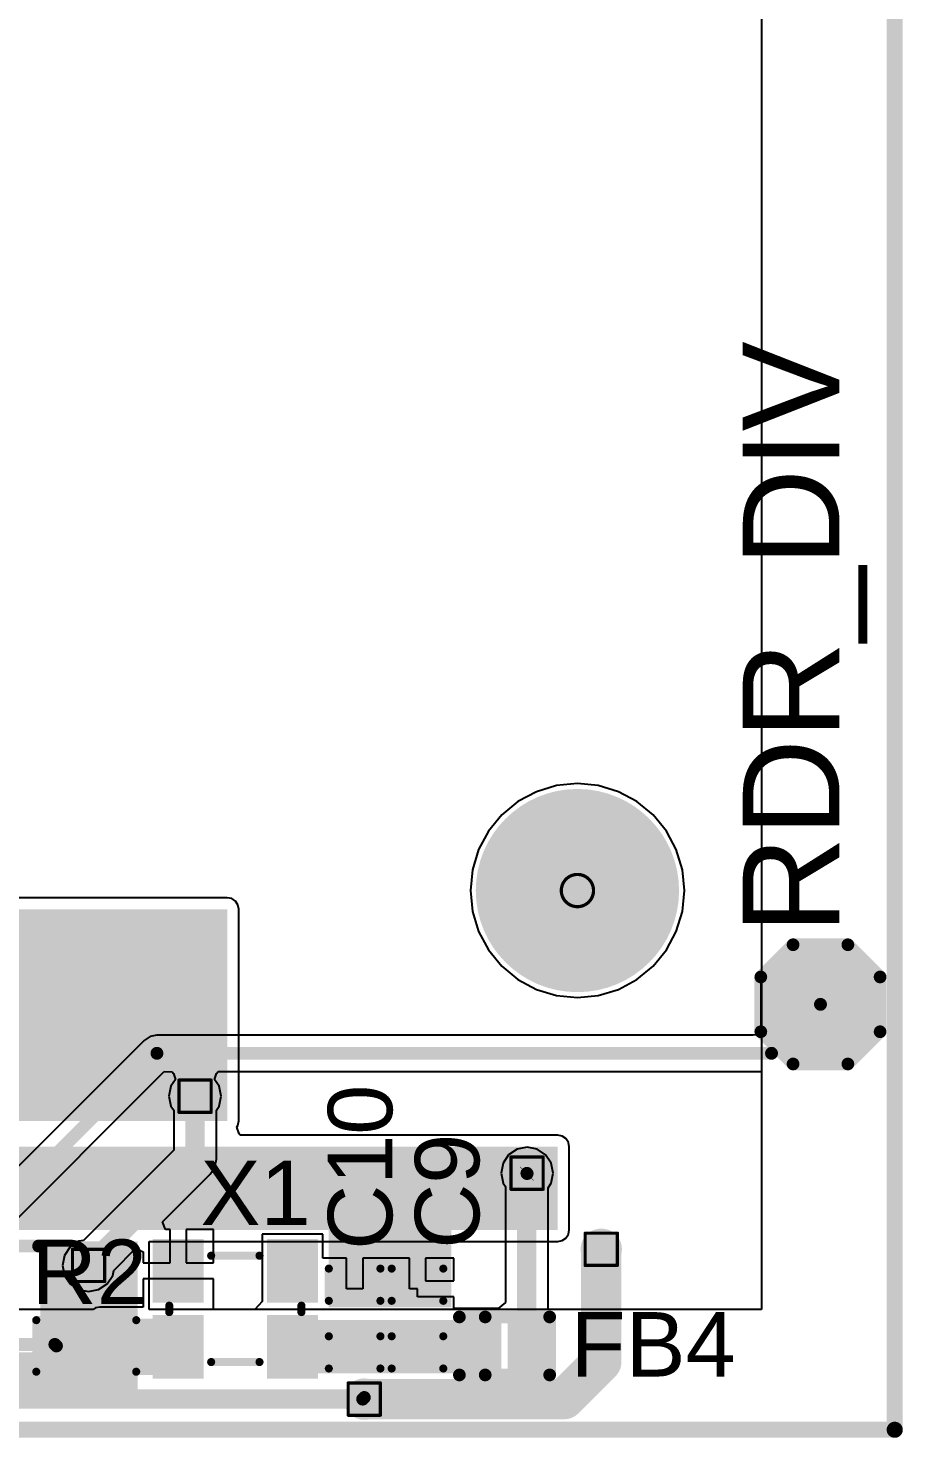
# Model space of a CAD drawing. Header units: millimetres. Extents: x -0.3 to 10.3, y -0.3 to 3.7.
# Drawn here: x 0.919 to 1.462, y -0.34 to 0.535 of the extents above; entities that cross this region are included whole.
import ezdxf

# ---------------------------------------------------------------- set-up
doc = ezdxf.new("R2010")
doc.units = ezdxf.units.MM
doc.header["$MEASUREMENT"] = 0
for name, color, linetype in [('BottomLayer', 5, 'Continuous'), ('BottomSolder', 6, 'Continuous'), ('DrillDrawing', 1, 'Continuous'), ('Mechanical2', 216, 'Continuous'), ('MultiLayer', 9, 'Continuous'), ('PadHoleLayer', 156, 'Continuous'), ('TopLayer', 1, 'Continuous'), ('TopOverlay', 2, 'Continuous'), ('TopPaste', 8, 'Continuous'), ('TopSolder', 216, 'Continuous'), ('ViaHoleLayer', 16, 'Continuous')]:
    doc.layers.add(name, color=color, linetype=linetype)
doc.styles.add('Arial', font='', dxfattribs={"height": 0.2})
doc.styles.get('Arial').set_extended_font_data('Arial')

# ---------------------------------------------------------------- blocks, each defined once
blk = doc.blocks.new('KC2016K_10')
at = {"layer": 'TopLayer'}
for points in [[(-0.04724, 0.03937), (-0.02362, 0.03937), (-0.02362, 0.00787), (-0.04724, 0.00787)], [(0.02362, 0.03937), (0.04724, 0.03937), (0.04724, 0.00787), (0.02362, 0.00787)], [(-0.04724, -0.00787), (-0.02362, -0.00787), (-0.02362, -0.03937), (-0.04724, -0.03937)], [(0.02362, -0.00787), (0.04724, -0.00787), (0.04724, -0.03937), (0.02362, -0.03937)]]:
    blk.add_hatch(color=1, dxfattribs=at).paths.add_polyline_path(points)
at = {"layer": 'TopPaste'}
for points in [[(-0.04724, 0.03937), (-0.02362, 0.03937), (-0.02362, 0.00787), (-0.04724, 0.00787)], [(0.02362, 0.03937), (0.04724, 0.03937), (0.04724, 0.00787), (0.02362, 0.00787)], [(-0.04724, -0.00787), (-0.02362, -0.00787), (-0.02362, -0.03937), (-0.04724, -0.03937)], [(0.02362, -0.00787), (0.04724, -0.00787), (0.04724, -0.03937), (0.02362, -0.03937)]]:
    blk.add_hatch(color=8, dxfattribs=at).paths.add_polyline_path(points)
at = {"layer": 'TopSolder'}
for points in [[(-0.05124, 0.04337), (-0.01962, 0.04337), (-0.01962, 0.00387), (-0.05124, 0.00387)], [(0.01962, 0.04337), (0.05124, 0.04337), (0.05124, 0.00387), (0.01962, 0.00387)], [(-0.05124, -0.00387), (-0.01962, -0.00387), (-0.01962, -0.04337), (-0.05124, -0.04337)], [(0.01962, -0.00387), (0.05124, -0.00387), (0.05124, -0.04337), (0.01962, -0.04337)]]:
    blk.add_hatch(color=216, dxfattribs=at).paths.add_polyline_path(points)
at = {"layer": 'TopOverlay', "const_width": 0.005}
for points in [[(0.015, 0.033), (-0.015, 0.033)], [(-0.041, 0.002), (-0.041, -0.002)], [(0.041, 0.002), (0.041, -0.002)], [(0.015, -0.033), (-0.015, -0.033)]]:
    blk.add_lwpolyline(points, dxfattribs=at)
at = {"layer": 'TopOverlay', "const_width": 0.0025}
for points in [[(-0.01625, 0.033, 1), (-0.01375, 0.033, 1)], [(0.01375, 0.033, 1), (0.01625, 0.033, 1)], [(-0.04225, 0.002, 1), (-0.03975, 0.002, 1)], [(-0.04225, -0.002, 1), (-0.03975, -0.002, 1)], [(0.03975, 0.002, 1), (0.04225, 0.002, 1)], [(0.03975, -0.002, 1), (0.04225, -0.002, 1)], [(-0.01625, -0.033, 1), (-0.01375, -0.033, 1)], [(0.01375, -0.033, 1), (0.01625, -0.033, 1)]]:
    blk.add_lwpolyline(points, format="xyb", close=True, dxfattribs=at)
blk = doc.blocks.new('R___0402_21')
at = {"layer": 'TopLayer'}
for points in [[(-0.0275, -0.0125), (-0.0275, 0.0125), (-0.0095, 0.0125), (-0.0095, -0.0125)], [(0.0095, -0.0125), (0.0095, 0.0125), (0.0275, 0.0125), (0.0275, -0.0125)]]:
    blk.add_hatch(color=1, dxfattribs=at).paths.add_polyline_path(points)
at = {"layer": 'TopPaste'}
for points in [[(-0.0275, -0.0125), (-0.0275, 0.0125), (-0.0095, 0.0125), (-0.0095, -0.0125)], [(0.0095, -0.0125), (0.0095, 0.0125), (0.0275, 0.0125), (0.0275, -0.0125)]]:
    blk.add_hatch(color=8, dxfattribs=at).paths.add_polyline_path(points)
at = {"layer": 'TopSolder'}
for points in [[(-0.02967, -0.01467), (-0.02967, 0.01467), (-0.00733, 0.01467), (-0.00733, -0.01467)], [(0.00733, -0.01467), (0.00733, 0.01467), (0.02967, 0.01467), (0.02967, -0.01467)]]:
    blk.add_hatch(color=216, dxfattribs=at).paths.add_polyline_path(points)
at = {"layer": 'TopOverlay'}
for points, const_width in [([(-0.031, -0.016), (-0.031, 0.016)], 0.005), ([(-0.031, 0.016), (0.031, 0.016)], 0.005), ([(0.031, -0.016), (0.031, 0.016)], 0.005), ([(-0.031, -0.016), (0.031, -0.016)], 0.005), ([(-0.032, -0.017), (0.032, -0.017)], 0.000127)]:
    blk.add_lwpolyline(points, dxfattribs=dict(at, const_width=const_width))
for points, const_width in [([(-0.03225, 0.016, 1), (-0.02975, 0.016, 1)], 0.0025), ([(-0.03225, 0.016, 1), (-0.02975, 0.016, 1)], 0.0025), ([(0.02975, 0.016, 1), (0.03225, 0.016, 1)], 0.0025), ([(0.02975, 0.016, 1), (0.03225, 0.016, 1)], 0.0025), ([(-0.03225, -0.016, 1), (-0.02975, -0.016, 1)], 0.0025), ([(-0.03225, -0.016, 1), (-0.02975, -0.016, 1)], 0.0025), ([(-0.03203, -0.017, 1), (-0.03197, -0.017, 1)], 0.0000635), ([(0.02975, -0.016, 1), (0.03225, -0.016, 1)], 0.0025), ([(0.02975, -0.016, 1), (0.03225, -0.016, 1)], 0.0025), ([(0.03197, -0.017, 1), (0.03203, -0.017, 1)], 0.0000635)]:
    blk.add_lwpolyline(points, format="xyb", close=True, dxfattribs=dict(at, const_width=const_width))
blk = doc.blocks.new('T__________23')
at = {"layer": 'TopLayer'}
blk.add_hatch(color=1, dxfattribs=at).paths.add_polyline_path([(0.015, 0.03), (-0.015, 0.03), (-0.03, 0.015), (-0.03, -0.015), (-0.015, -0.03), (0.015, -0.03), (0.03, -0.015), (0.03, 0.015)])
at = {"layer": 'TopPaste'}
blk.add_hatch(color=8, dxfattribs=at).paths.add_polyline_path([(0.015, 0.03), (-0.015, 0.03), (-0.03, 0.015), (-0.03, -0.015), (-0.015, -0.03), (0.015, -0.03), (0.03, -0.015), (0.03, 0.015)])
at = {"layer": 'TopSolder'}
blk.add_hatch(color=216, dxfattribs=at).paths.add_polyline_path([(0.017, 0.034), (-0.017, 0.034), (-0.034, 0.017), (-0.034, -0.017), (-0.017, -0.034), (0.017, -0.034), (0.034, -0.017), (0.034, 0.017)])
at = {"layer": 'TopOverlay', "const_width": 0.00787}
for points in [[(-0.037, 0.017), (-0.017, 0.037)], [(-0.017, 0.037), (0.017, 0.037)], [(-0.017, 0.037), (0.017, 0.037)], [(0.017, 0.037), (0.037, 0.017)], [(-0.037, -0.017), (-0.037, 0.017)], [(0.037, -0.017), (0.037, 0.017)], [(-0.037, -0.017), (-0.017, -0.037)], [(0.017, -0.037), (0.037, -0.017)], [(-0.017, -0.037), (0.017, -0.037)], [(-0.017, -0.037), (0.017, -0.037)]]:
    blk.add_lwpolyline(points, dxfattribs=at)
at = {"layer": 'TopOverlay', "const_width": 0.00394}
for points in [[(-0.01897, 0.037, 1), (-0.01503, 0.037, 1)], [(-0.01897, 0.037, 1), (-0.01503, 0.037, 1)], [(-0.01897, 0.037, 1), (-0.01503, 0.037, 1)], [(0.01503, 0.037, 1), (0.01897, 0.037, 1)], [(0.01503, 0.037, 1), (0.01897, 0.037, 1)], [(0.01503, 0.037, 1), (0.01897, 0.037, 1)], [(-0.03897, 0.017, 1), (-0.03503, 0.017, 1)], [(-0.03897, 0.017, 1), (-0.03503, 0.017, 1)], [(0.03503, 0.017, 1), (0.03897, 0.017, 1)], [(0.03503, 0.017, 1), (0.03897, 0.017, 1)], [(-0.03897, -0.017, 1), (-0.03503, -0.017, 1)], [(-0.03897, -0.017, 1), (-0.03503, -0.017, 1)], [(0.03503, -0.017, 1), (0.03897, -0.017, 1)], [(0.03503, -0.017, 1), (0.03897, -0.017, 1)], [(-0.01897, -0.037, 1), (-0.01503, -0.037, 1)], [(-0.01897, -0.037, 1), (-0.01503, -0.037, 1)], [(-0.01897, -0.037, 1), (-0.01503, -0.037, 1)], [(0.01503, -0.037, 1), (0.01897, -0.037, 1)], [(0.01503, -0.037, 1), (0.01897, -0.037, 1)], [(0.01503, -0.037, 1), (0.01897, -0.037, 1)]]:
    blk.add_lwpolyline(points, format="xyb", close=True, dxfattribs=at)
blk = doc.blocks.new('IND_0402_28')
at = {"layer": 'TopLayer'}
for points in [[(-0.02165, 0.01181), (-0.00591, 0.01181), (-0.00591, -0.01181), (-0.02165, -0.01181)], [(0.00591, 0.01181), (0.02165, 0.01181), (0.02165, -0.01181), (0.00591, -0.01181)]]:
    blk.add_hatch(color=1, dxfattribs=at).paths.add_polyline_path(points)
at = {"layer": 'TopPaste'}
for points in [[(-0.02165, 0.01181), (-0.00591, 0.01181), (-0.00591, -0.01181), (-0.02165, -0.01181)], [(0.00591, 0.01181), (0.02165, 0.01181), (0.02165, -0.01181), (0.00591, -0.01181)]]:
    blk.add_hatch(color=8, dxfattribs=at).paths.add_polyline_path(points)
at = {"layer": 'TopSolder'}
for points in [[(-0.02565, 0.01581), (-0.00191, 0.01581), (-0.00191, -0.01581), (-0.02565, -0.01581)], [(0.00191, 0.01581), (0.02565, 0.01581), (0.02565, -0.01581), (0.00191, -0.01581)]]:
    blk.add_hatch(color=216, dxfattribs=at).paths.add_polyline_path(points)
at = {"layer": 'TopOverlay', "const_width": 0.00787}
for points in [[(-0.028, -0.018), (-0.028, 0.018)], [(-0.028, 0.018), (-0.012, 0.018)], [(-0.012, 0.018), (0.028, 0.018)], [(0.028, -0.018), (0.028, 0.018)], [(-0.028, -0.018), (-0.012, -0.018)], [(-0.012, -0.018), (0.028, -0.018)]]:
    blk.add_lwpolyline(points, dxfattribs=at)
at = {"layer": 'TopOverlay', "const_width": 0.00394}
for points in [[(-0.02997, 0.018, 1), (-0.02603, 0.018, 1)], [(-0.02997, 0.018, 1), (-0.02603, 0.018, 1)], [(-0.01397, 0.018, 1), (-0.01003, 0.018, 1)], [(-0.01397, 0.018, 1), (-0.01003, 0.018, 1)], [(0.02603, 0.018, 1), (0.02997, 0.018, 1)], [(0.02603, 0.018, 1), (0.02997, 0.018, 1)], [(-0.02997, -0.018, 1), (-0.02603, -0.018, 1)], [(-0.02997, -0.018, 1), (-0.02603, -0.018, 1)], [(-0.01397, -0.018, 1), (-0.01003, -0.018, 1)], [(-0.01397, -0.018, 1), (-0.01003, -0.018, 1)], [(0.02603, -0.018, 1), (0.02997, -0.018, 1)], [(0.02603, -0.018, 1), (0.02997, -0.018, 1)]]:
    blk.add_lwpolyline(points, format="xyb", close=True, dxfattribs=at)
blk = doc.blocks.new('C___0402_49')
at = {"layer": 'TopLayer'}
for points in [[(-0.0275, -0.0125), (-0.0275, 0.0125), (-0.0095, 0.0125), (-0.0095, -0.0125)], [(0.0095, -0.0125), (0.0095, 0.0125), (0.0275, 0.0125), (0.0275, -0.0125)]]:
    blk.add_hatch(color=1, dxfattribs=at).paths.add_polyline_path(points)
at = {"layer": 'TopPaste'}
for points in [[(-0.0275, -0.0125), (-0.0275, 0.0125), (-0.0095, 0.0125), (-0.0095, -0.0125)], [(0.0095, -0.0125), (0.0095, 0.0125), (0.0275, 0.0125), (0.0275, -0.0125)]]:
    blk.add_hatch(color=8, dxfattribs=at).paths.add_polyline_path(points)
at = {"layer": 'TopSolder'}
for points in [[(-0.02986, -0.01486), (-0.02986, 0.01486), (-0.00714, 0.01486), (-0.00714, -0.01486)], [(0.00714, -0.01486), (0.00714, 0.01486), (0.02986, 0.01486), (0.02986, -0.01486)]]:
    blk.add_hatch(color=216, dxfattribs=at).paths.add_polyline_path(points)
at = {"layer": 'TopOverlay', "const_width": 0.005}
for points in [[(-0.031, 0.016), (-0.011, 0.016)], [(-0.031, 0.016), (-0.031, -0.016)], [(0.011, 0.016), (0.031, 0.016)], [(0.031, 0.016), (0.031, -0.016)], [(-0.031, -0.016), (-0.011, -0.016)], [(0.011, -0.016), (0.031, -0.016)]]:
    blk.add_lwpolyline(points, dxfattribs=at)
at = {"layer": 'TopOverlay', "const_width": 0.0025}
for points in [[(-0.03225, 0.016, 1), (-0.02975, 0.016, 1)], [(-0.03225, 0.016, 1), (-0.02975, 0.016, 1)], [(-0.01225, 0.016, 1), (-0.00975, 0.016, 1)], [(0.00975, 0.016, 1), (0.01225, 0.016, 1)], [(0.02975, 0.016, 1), (0.03225, 0.016, 1)], [(0.02975, 0.016, 1), (0.03225, 0.016, 1)], [(-0.03225, -0.016, 1), (-0.02975, -0.016, 1)], [(-0.03225, -0.016, 1), (-0.02975, -0.016, 1)], [(-0.01225, -0.016, 1), (-0.00975, -0.016, 1)], [(0.00975, -0.016, 1), (0.01225, -0.016, 1)], [(0.02975, -0.016, 1), (0.03225, -0.016, 1)], [(0.02975, -0.016, 1), (0.03225, -0.016, 1)]]:
    blk.add_lwpolyline(points, format="xyb", close=True, dxfattribs=at)
blk = doc.blocks.new('C___0402_50')
at = {"layer": 'TopLayer'}
for points in [[(-0.0275, -0.0125), (-0.0275, 0.0125), (-0.0095, 0.0125), (-0.0095, -0.0125)], [(0.0095, -0.0125), (0.0095, 0.0125), (0.0275, 0.0125), (0.0275, -0.0125)]]:
    blk.add_hatch(color=1, dxfattribs=at).paths.add_polyline_path(points)
at = {"layer": 'TopPaste'}
for points in [[(-0.0275, -0.0125), (-0.0275, 0.0125), (-0.0095, 0.0125), (-0.0095, -0.0125)], [(0.0095, -0.0125), (0.0095, 0.0125), (0.0275, 0.0125), (0.0275, -0.0125)]]:
    blk.add_hatch(color=8, dxfattribs=at).paths.add_polyline_path(points)
at = {"layer": 'TopSolder'}
for points in [[(-0.02986, -0.01486), (-0.02986, 0.01486), (-0.00714, 0.01486), (-0.00714, -0.01486)], [(0.00714, -0.01486), (0.00714, 0.01486), (0.02986, 0.01486), (0.02986, -0.01486)]]:
    blk.add_hatch(color=216, dxfattribs=at).paths.add_polyline_path(points)
at = {"layer": 'TopOverlay', "const_width": 0.005}
for points in [[(-0.031, 0.016), (-0.011, 0.016)], [(-0.031, 0.016), (-0.031, -0.016)], [(0.011, 0.016), (0.031, 0.016)], [(0.031, 0.016), (0.031, -0.016)], [(-0.031, -0.016), (-0.011, -0.016)], [(0.011, -0.016), (0.031, -0.016)]]:
    blk.add_lwpolyline(points, dxfattribs=at)
at = {"layer": 'TopOverlay', "const_width": 0.0025}
for points in [[(-0.03225, 0.016, 1), (-0.02975, 0.016, 1)], [(-0.03225, 0.016, 1), (-0.02975, 0.016, 1)], [(-0.01225, 0.016, 1), (-0.00975, 0.016, 1)], [(0.00975, 0.016, 1), (0.01225, 0.016, 1)], [(0.02975, 0.016, 1), (0.03225, 0.016, 1)], [(0.02975, 0.016, 1), (0.03225, 0.016, 1)], [(-0.03225, -0.016, 1), (-0.02975, -0.016, 1)], [(-0.03225, -0.016, 1), (-0.02975, -0.016, 1)], [(-0.01225, -0.016, 1), (-0.00975, -0.016, 1)], [(0.00975, -0.016, 1), (0.01225, -0.016, 1)], [(0.02975, -0.016, 1), (0.03225, -0.016, 1)], [(0.02975, -0.016, 1), (0.03225, -0.016, 1)]]:
    blk.add_lwpolyline(points, format="xyb", close=True, dxfattribs=at)

msp = doc.modelspace()

# ---------------------------------------------------------------- hatches: boundary and pattern name
at = {"layer": 'BottomLayer'}
h = msp.add_hatch(color=5, dxfattribs=at)
edge = h.paths.add_edge_path()
edge.add_arc((1.25984, 0), 0.05906, 0, 360)
for points in [[(0.83462, -0.143), (1.04262, -0.143), (1.04262, -0.01163), (0.83462, -0.01163)], [(0.80162, -0.21063), (1.24762, -0.21063), (1.24762, -0.159), (0.80162, -0.159)], [(0.92662, -0.31263), (0.98712, -0.31263), (0.98712, -0.21763), (0.92662, -0.21763)], [(0.74762, -0.31263), (0.98712, -0.31263), (0.98712, -0.28663), (0.74762, -0.28663)]]:
    msp.add_hatch(color=5, dxfattribs=at).paths.add_polyline_path(points)
h = msp.add_hatch(color=5, dxfattribs=at)
edge = h.paths.add_edge_path()
edge.add_arc((1.02262, -0.12763), 0.00886, 0, 360)
h = msp.add_hatch(color=5, dxfattribs=at)
edge = h.paths.add_edge_path()
edge.add_arc((1.22862, -0.17538), 0.00886, 0, 360)
h = msp.add_hatch(color=5, dxfattribs=at)
edge = h.paths.add_edge_path()
edge.add_arc((1.27462, -0.22263), 0.00886, 0, 360)
h = msp.add_hatch(color=5, dxfattribs=at)
edge = h.paths.add_edge_path()
edge.add_arc((0.95662, -0.23263), 0.00886, 0, 360)
h = msp.add_hatch(color=5, dxfattribs=at)
edge = h.paths.add_edge_path()
edge.add_arc((1.12762, -0.31563), 0.00886, 0, 360)
at = {"layer": 'BottomSolder'}
h = msp.add_hatch(color=6, dxfattribs=at)
edge = h.paths.add_edge_path()
edge.add_arc((1.25984, 0), 0.06306, 0, 360)
h = msp.add_hatch(color=6, dxfattribs=at)
edge = h.paths.add_edge_path()
edge.add_arc((1.02262, -0.12763), 0.01286, 0, 360)
h = msp.add_hatch(color=6, dxfattribs=at)
edge = h.paths.add_edge_path()
edge.add_arc((1.22862, -0.17538), 0.01286, 0, 360)
h = msp.add_hatch(color=6, dxfattribs=at)
edge = h.paths.add_edge_path()
edge.add_arc((1.27462, -0.22263), 0.01286, 0, 360)
h = msp.add_hatch(color=6, dxfattribs=at)
edge = h.paths.add_edge_path()
edge.add_arc((0.95662, -0.23263), 0.01286, 0, 360)
h = msp.add_hatch(color=6, dxfattribs=at)
edge = h.paths.add_edge_path()
edge.add_arc((1.12762, -0.31563), 0.01286, 0, 360)
at = {"layer": 'MultiLayer'}
h = msp.add_hatch(color=9, dxfattribs=at)
edge = h.paths.add_edge_path()
edge.add_arc((1.25984, 0), 0.05906, 0, 360)
at = {"layer": 'PadHoleLayer'}
h = msp.add_hatch(color=156, dxfattribs=at)
edge = h.paths.add_edge_path()
edge.add_arc((1.25984, 0), 0.05906, 0, 360)
at = {"layer": 'TopLayer'}
h = msp.add_hatch(color=1, dxfattribs=at)
edge = h.paths.add_edge_path()
edge.add_arc((1.25984, 0), 0.05906, 0, 360)
h = msp.add_hatch(color=1, dxfattribs=at)
edge = h.paths.add_edge_path()
edge.add_arc((1.02262, -0.12763), 0.00886, 0, 360)
h = msp.add_hatch(color=1, dxfattribs=at)
edge = h.paths.add_edge_path()
edge.add_arc((1.22862, -0.17538), 0.00886, 0, 360)
for points in [[(1.10562, -0.25863), (1.18162, -0.25863), (1.18162, -0.19863), (1.10562, -0.19863)], [(0.96362, -0.30063), (1.02562, -0.30063), (1.02562, -0.26563), (0.96362, -0.26563)], [(1.07062, -0.29963), (1.21062, -0.29963), (1.21062, -0.26663), (1.07062, -0.26663)]]:
    msp.add_hatch(color=1, dxfattribs=at).paths.add_polyline_path(points)
h = msp.add_hatch(color=1, dxfattribs=at)
edge = h.paths.add_edge_path()
edge.add_arc((1.27462, -0.22263), 0.00886, 0, 360)
h = msp.add_hatch(color=1, dxfattribs=at)
edge = h.paths.add_edge_path()
edge.add_arc((0.95662, -0.23263), 0.00886, 0, 360)
h = msp.add_hatch(color=1, dxfattribs=at)
edge = h.paths.add_edge_path()
edge.add_arc((1.12762, -0.31563), 0.00886, 0, 360)
at = {"layer": 'TopSolder'}
h = msp.add_hatch(color=216, dxfattribs=at)
edge = h.paths.add_edge_path()
edge.add_arc((1.25984, 0), 0.06306, 0, 360)
h = msp.add_hatch(color=216, dxfattribs=at)
edge = h.paths.add_edge_path()
edge.add_arc((1.02262, -0.12763), 0.01286, 0, 360)
h = msp.add_hatch(color=216, dxfattribs=at)
edge = h.paths.add_edge_path()
edge.add_arc((1.22862, -0.17538), 0.01286, 0, 360)
h = msp.add_hatch(color=216, dxfattribs=at)
edge = h.paths.add_edge_path()
edge.add_arc((1.27462, -0.22263), 0.01286, 0, 360)
h = msp.add_hatch(color=216, dxfattribs=at)
edge = h.paths.add_edge_path()
edge.add_arc((0.95662, -0.23263), 0.01286, 0, 360)
h = msp.add_hatch(color=216, dxfattribs=at)
edge = h.paths.add_edge_path()
edge.add_arc((1.12762, -0.31563), 0.01286, 0, 360)
at = {"layer": 'ViaHoleLayer'}
h = msp.add_hatch(color=16, dxfattribs=at)
edge = h.paths.add_edge_path()
edge.add_arc((1.02262, -0.12763), 0.00591, 0, 360)
h = msp.add_hatch(color=16, dxfattribs=at)
edge = h.paths.add_edge_path()
edge.add_arc((1.22862, -0.17538), 0.00591, 0, 360)
h = msp.add_hatch(color=16, dxfattribs=at)
edge = h.paths.add_edge_path()
edge.add_arc((1.27462, -0.22263), 0.00591, 0, 360)
h = msp.add_hatch(color=16, dxfattribs=at)
edge = h.paths.add_edge_path()
edge.add_arc((0.95662, -0.23263), 0.00591, 0, 360)
h = msp.add_hatch(color=16, dxfattribs=at)
edge = h.paths.add_edge_path()
edge.add_arc((1.12762, -0.31563), 0.00591, 0, 360)

# ---------------------------------------------------------------- linework, layer by layer
at = {"layer": 'BottomLayer'}
for p, q in [((1.374, 2.784), (1.374, -0.26)), ((1.23444, 0.06132), (1.22297, 0.05519)), ((1.24689, 0.0651), (1.23444, 0.06132)), ((1.25984, 0.06637), (1.24689, 0.0651)), ((1.27279, 0.0651), (1.25984, 0.06637)), ((1.28524, 0.06132), (1.27279, 0.0651)), ((1.29672, 0.05519), (1.28524, 0.06132)), ((1.22297, 0.05519), (1.21291, 0.04693)), ((1.30678, 0.04693), (1.29672, 0.05519)), ((1.21291, 0.04693), (1.20465, 0.03688)), ((1.31503, 0.03688), (1.30678, 0.04693)), ((1.20465, 0.03688), (1.19852, 0.0254)), ((1.32116, 0.0254), (1.31503, 0.03688)), ((1.19852, 0.0254), (1.19474, 0.01295)), ((1.32494, 0.01295), (1.32116, 0.0254)), ((1.19474, 0.01295), (1.19347, 0)), ((1.32622, 0), (1.32494, 0.01295)), ((1.19347, 0), (1.19474, -0.01295)), ((1.32494, -0.01295), (1.32622, 0)), ((1.04262, -0.00449), (0.83462, -0.00449)), ((1.04535, -0.00503), (1.04262, -0.00449)), ((1.04766, -0.00658), (1.04535, -0.00503)), ((1.04921, -0.0089), (1.04766, -0.00658)), ((1.04975, -0.01163), (1.04921, -0.0089)), ((1.04975, -0.143), (1.04975, -0.01163)), ((1.19474, -0.01295), (1.19852, -0.0254)), ((1.32116, -0.0254), (1.32494, -0.01295)), ((1.19852, -0.0254), (1.20465, -0.03688)), ((1.31503, -0.03688), (1.32116, -0.0254)), ((1.20465, -0.03688), (1.21291, -0.04693)), ((1.30678, -0.04693), (1.31503, -0.03688)), ((1.21291, -0.04693), (1.22297, -0.05519)), ((1.29672, -0.05519), (1.30678, -0.04693)), ((1.22297, -0.05519), (1.23444, -0.06132)), ((1.28524, -0.06132), (1.29672, -0.05519)), ((1.23444, -0.06132), (1.24689, -0.0651)), ((1.24689, -0.0651), (1.25984, -0.06637)), ((1.25984, -0.06637), (1.27279, -0.0651)), ((1.27279, -0.0651), (1.28524, -0.06132)), ((1.04846, -0.14686), (1.04921, -0.14573)), ((1.04992, -0.15092), (1.04846, -0.14686)), ((1.04921, -0.14573), (1.04975, -0.143)), ((1.05067, -0.15186), (1.04992, -0.15092)), ((1.24762, -0.15186), (1.05067, -0.15186)), ((1.25035, -0.15241), (1.24762, -0.15186)), ((1.25266, -0.15395), (1.25035, -0.15241)), ((1.25421, -0.15627), (1.25266, -0.15395)), ((1.25475, -0.159), (1.25421, -0.15627)), ((1.25475, -0.21063), (1.25475, -0.159)), ((0.99425, -0.26), (0.99425, -0.21777)), ((0.99425, -0.21777), (1.24762, -0.21777)), ((1.24762, -0.21777), (1.25035, -0.21722)), ((1.25035, -0.21722), (1.25266, -0.21567)), ((1.25266, -0.21567), (1.25421, -0.21336)), ((1.25421, -0.21336), (1.25475, -0.21063)), ((1.374, -0.26), (0.99425, -0.26))]:
    msp.add_line(p, q, dxfattribs=at)
for points, const_width in [([(1.2285, -0.17551), (1.22862, -0.17563)], 0.008), ([(1.27462, -0.29263), (1.27462, -0.22263)], 0.025), ([(1.25162, -0.31563), (1.27462, -0.29263)], 0.025), ([(1.12762, -0.31563), (1.25162, -0.31563)], 0.025)]:
    msp.add_lwpolyline(points, dxfattribs=dict(at, const_width=const_width))
for points, const_width in [([(1.2265, -0.17551, 1), (1.2305, -0.17551, 1)], 0.004), ([(1.22662, -0.17563, 1), (1.23062, -0.17563, 1)], 0.004), ([(1.26837, -0.22263, 1), (1.28087, -0.22263, 1)], 0.0125), ([(1.26837, -0.29263, 1), (1.28087, -0.29263, 1)], 0.0125), ([(1.26837, -0.29263, 1), (1.28087, -0.29263, 1)], 0.0125), ([(1.12137, -0.31563, 1), (1.13387, -0.31563, 1)], 0.0125), ([(1.24537, -0.31563, 1), (1.25787, -0.31563, 1)], 0.0125), ([(1.24537, -0.31563, 1), (1.25787, -0.31563, 1)], 0.0125)]:
    msp.add_lwpolyline(points, format="xyb", close=True, dxfattribs=dict(at, const_width=const_width))
at = {"layer": 'DrillDrawing'}
for points, const_width in [([(1.26984, 0, 1), (1.24984, 0, 1)], 0.002), ([(1.24934, 0, 1), (1.25034, 0, 1)], 0.001), ([(1.26934, 0, 1), (1.27034, 0, 1)], 0.001), ([(1.01212, -0.11763, 1), (1.01312, -0.11763, 1)], 0.001), ([(1.01212, -0.11763, 1), (1.01312, -0.11763, 1)], 0.001), ([(1.03212, -0.11763, 1), (1.03312, -0.11763, 1)], 0.001), ([(1.03212, -0.11763, 1), (1.03312, -0.11763, 1)], 0.001), ([(1.01212, -0.13763, 1), (1.01312, -0.13763, 1)], 0.001), ([(1.01212, -0.13763, 1), (1.01312, -0.13763, 1)], 0.001), ([(1.03212, -0.13763, 1), (1.03312, -0.13763, 1)], 0.001), ([(1.03212, -0.13763, 1), (1.03312, -0.13763, 1)], 0.001), ([(1.21812, -0.16538, 1), (1.21912, -0.16538, 1)], 0.001), ([(1.21812, -0.16538, 1), (1.21912, -0.16538, 1)], 0.001), ([(1.23812, -0.16538, 1), (1.23912, -0.16538, 1)], 0.001), ([(1.23812, -0.16538, 1), (1.23912, -0.16538, 1)], 0.001), ([(1.21812, -0.18538, 1), (1.21912, -0.18538, 1)], 0.001), ([(1.21812, -0.18538, 1), (1.21912, -0.18538, 1)], 0.001), ([(1.23812, -0.18538, 1), (1.23912, -0.18538, 1)], 0.001), ([(1.23812, -0.18538, 1), (1.23912, -0.18538, 1)], 0.001), ([(1.26412, -0.21263, 1), (1.26512, -0.21263, 1)], 0.001), ([(1.26412, -0.21263, 1), (1.26512, -0.21263, 1)], 0.001), ([(1.28412, -0.21263, 1), (1.28512, -0.21263, 1)], 0.001), ([(1.28412, -0.21263, 1), (1.28512, -0.21263, 1)], 0.001), ([(0.94612, -0.22263, 1), (0.94712, -0.22263, 1)], 0.001), ([(0.94612, -0.22263, 1), (0.94712, -0.22263, 1)], 0.001), ([(0.96612, -0.22263, 1), (0.96712, -0.22263, 1)], 0.001), ([(0.96612, -0.22263, 1), (0.96712, -0.22263, 1)], 0.001), ([(1.26412, -0.23263, 1), (1.26512, -0.23263, 1)], 0.001), ([(1.26412, -0.23263, 1), (1.26512, -0.23263, 1)], 0.001), ([(1.28412, -0.23263, 1), (1.28512, -0.23263, 1)], 0.001), ([(1.28412, -0.23263, 1), (1.28512, -0.23263, 1)], 0.001), ([(0.94612, -0.24263, 1), (0.94712, -0.24263, 1)], 0.001), ([(0.94612, -0.24263, 1), (0.94712, -0.24263, 1)], 0.001), ([(0.96612, -0.24263, 1), (0.96712, -0.24263, 1)], 0.001), ([(0.96612, -0.24263, 1), (0.96712, -0.24263, 1)], 0.001), ([(1.11712, -0.30563, 1), (1.11812, -0.30563, 1)], 0.001), ([(1.11712, -0.30563, 1), (1.11812, -0.30563, 1)], 0.001), ([(1.13712, -0.30563, 1), (1.13812, -0.30563, 1)], 0.001), ([(1.13712, -0.30563, 1), (1.13812, -0.30563, 1)], 0.001), ([(1.11712, -0.32563, 1), (1.11812, -0.32563, 1)], 0.001), ([(1.11712, -0.32563, 1), (1.11812, -0.32563, 1)], 0.001), ([(1.13712, -0.32563, 1), (1.13812, -0.32563, 1)], 0.001), ([(1.13712, -0.32563, 1), (1.13812, -0.32563, 1)], 0.001)]:
    msp.add_lwpolyline(points, format="xyb", close=True, dxfattribs=dict(at, const_width=const_width))
at = {"layer": 'DrillDrawing', "const_width": 0.002}
for points in [[(1.01262, -0.11763), (1.03262, -0.11763)], [(1.01262, -0.13763), (1.01262, -0.11763)], [(1.03262, -0.13763), (1.03262, -0.11763)], [(1.01262, -0.13763), (1.03262, -0.13763)], [(1.21862, -0.16538), (1.23862, -0.16538)], [(1.21862, -0.18538), (1.21862, -0.16538)], [(1.23862, -0.18538), (1.23862, -0.16538)], [(1.21862, -0.18538), (1.23862, -0.18538)], [(1.26462, -0.21263), (1.28462, -0.21263)], [(1.26462, -0.23263), (1.26462, -0.21263)], [(1.28462, -0.23263), (1.28462, -0.21263)], [(0.94662, -0.22263), (0.96662, -0.22263)], [(0.94662, -0.24263), (0.94662, -0.22263)], [(0.96662, -0.24263), (0.96662, -0.22263)], [(1.26462, -0.23263), (1.28462, -0.23263)], [(0.94662, -0.24263), (0.96662, -0.24263)], [(1.11762, -0.30563), (1.13762, -0.30563)], [(1.11762, -0.32563), (1.11762, -0.30563)], [(1.13762, -0.32563), (1.13762, -0.30563)], [(1.11762, -0.32563), (1.13762, -0.32563)]]:
    msp.add_lwpolyline(points, dxfattribs=at)
at = {"layer": 'Mechanical2', "const_width": 0.01}
for points in [[(1.45669, -0.33465), (1.45669, 2.85433)], [(-0.19685, -0.33465), (1.45669, -0.33465)]]:
    msp.add_lwpolyline(points, dxfattribs=at)
at = {"layer": 'Mechanical2', "const_width": 0.005}
msp.add_lwpolyline([(1.45419, -0.33465, 1), (1.45919, -0.33465, 1)], format="xyb", close=True, dxfattribs=at)
msp.add_lwpolyline([(1.45419, -0.33465, 1), (1.45919, -0.33465, 1)], format="xyb", close=True, dxfattribs=at)
at = {"layer": 'TopLayer'}
for p, q in [((1.374, 2.784), (1.374, -0.05175)), ((1.23444, 0.06132), (1.22297, 0.05519)), ((1.24689, 0.0651), (1.23444, 0.06132)), ((1.25984, 0.06637), (1.24689, 0.0651)), ((1.27279, 0.0651), (1.25984, 0.06637)), ((1.28524, 0.06132), (1.27279, 0.0651)), ((1.29672, 0.05519), (1.28524, 0.06132)), ((1.22297, 0.05519), (1.21291, 0.04693)), ((1.30678, 0.04693), (1.29672, 0.05519)), ((1.21291, 0.04693), (1.20465, 0.03688)), ((1.31503, 0.03688), (1.30678, 0.04693)), ((1.20465, 0.03688), (1.19852, 0.0254)), ((1.32116, 0.0254), (1.31503, 0.03688)), ((1.19852, 0.0254), (1.19474, 0.01295)), ((1.32494, 0.01295), (1.32116, 0.0254)), ((1.19474, 0.01295), (1.19347, 0)), ((1.32622, 0), (1.32494, 0.01295)), ((1.19347, 0), (1.19474, -0.01295)), ((1.32494, -0.01295), (1.32622, 0)), ((1.19474, -0.01295), (1.19852, -0.0254)), ((1.32116, -0.0254), (1.32494, -0.01295)), ((1.19852, -0.0254), (1.20465, -0.03688)), ((1.31503, -0.03688), (1.32116, -0.0254)), ((1.20465, -0.03688), (1.21291, -0.04693)), ((1.30678, -0.04693), (1.31503, -0.03688)), ((1.21291, -0.04693), (1.22297, -0.05519)), ((1.29672, -0.05519), (1.30678, -0.04693)), ((1.374, -0.05175), (1.37362, -0.05213)), ((1.37362, -0.05213), (1.37362, -0.08913)), ((1.22297, -0.05519), (1.23444, -0.06132)), ((1.28524, -0.06132), (1.29672, -0.05519)), ((1.23444, -0.06132), (1.24689, -0.0651)), ((1.24689, -0.0651), (1.25984, -0.06637)), ((1.25984, -0.06637), (1.27279, -0.0651)), ((1.27279, -0.0651), (1.28524, -0.06132)), ((0.99106, -0.09307), (0.87271, -0.21141)), ((0.99469, -0.09064), (0.99106, -0.09307)), ((0.99106, -0.09307), (0.99106, -0.09307)), ((0.99899, -0.08978), (0.99469, -0.09064)), ((1.36889, -0.08978), (0.99899, -0.08978)), ((0.99899, -0.08978), (0.99899, -0.08978)), ((1.37362, -0.08913), (1.36889, -0.08978)), ((0.88529, -0.23056), (1.00355, -0.11229)), ((1.00355, -0.11229), (1.00851, -0.11252)), ((1.00851, -0.11252), (1.00928, -0.11359)), ((1.00928, -0.11359), (1.0105, -0.11722)), ((1.03473, -0.11722), (1.03595, -0.11359)), ((1.03595, -0.11359), (1.03695, -0.11222)), ((1.03695, -0.11222), (1.374, -0.11222)), ((1.374, -0.11222), (1.374, -0.26)), ((1.00768, -0.12144), (1.00645, -0.12763)), ((1.0105, -0.11722), (1.00768, -0.12144)), ((1.03756, -0.12144), (1.03473, -0.11722)), ((1.03879, -0.12763), (1.03756, -0.12144)), ((1.00645, -0.12763), (1.00768, -0.13382)), ((1.03756, -0.13382), (1.03879, -0.12763)), ((1.00768, -0.13382), (1.00936, -0.13634)), ((1.00936, -0.13634), (1.00936, -0.16114)), ((1.03587, -0.13634), (1.03756, -0.13382)), ((1.03587, -0.16663), (1.03587, -0.13634)), ((1.00936, -0.16114), (0.9534, -0.2171)), ((1.21718, -0.16395), (1.21368, -0.1692)), ((1.22243, -0.16045), (1.21718, -0.16395)), ((1.22862, -0.15921), (1.22243, -0.16045)), ((1.2348, -0.16045), (1.22862, -0.15921)), ((1.24005, -0.16395), (1.2348, -0.16045)), ((1.24356, -0.1692), (1.24005, -0.16395)), ((1.03199, -0.176), (1.03486, -0.1717)), ((1.03486, -0.1717), (1.03587, -0.16663)), ((1.21368, -0.1692), (1.21245, -0.17538)), ((1.24479, -0.17538), (1.24356, -0.1692)), ((1.00235, -0.20564), (1.03199, -0.176)), ((1.21245, -0.17538), (1.21368, -0.18157)), ((1.21368, -0.18157), (1.21514, -0.18376)), ((1.24165, -0.18442), (1.24356, -0.18157)), ((1.24356, -0.18157), (1.24479, -0.17538)), ((1.21514, -0.18376), (1.21514, -0.25576)), ((1.24165, -0.26), (1.24165, -0.18442)), ((1.00427, -0.21026), (1.00235, -0.20564)), ((0.95043, -0.21769), (0.94518, -0.2212)), ((0.9534, -0.2171), (0.95043, -0.21769)), ((1.00718, -0.21026), (1.00427, -0.21026)), ((1.00718, -0.23101), (1.00718, -0.21026)), ((1.034, -0.21026), (1.01718, -0.21026)), ((1.01718, -0.21026), (1.01718, -0.23101)), ((1.034, -0.23101), (1.034, -0.21026)), ((1.10186, -0.21326), (1.06424, -0.21326)), ((1.06424, -0.21326), (1.06424, -0.255)), ((1.10186, -0.22813), (1.10186, -0.21326)), ((0.94168, -0.22644), (0.94045, -0.23263)), ((0.94518, -0.2212), (0.94168, -0.22644)), ((0.97215, -0.23584), (0.98575, -0.22224)), ((0.98575, -0.22224), (0.99037, -0.22415)), ((0.99037, -0.22415), (0.99037, -0.23101)), ((0.94045, -0.23263), (0.94168, -0.23882)), ((0.97156, -0.23882), (0.97215, -0.23584)), ((0.99037, -0.23101), (1.00718, -0.23101)), ((1.01718, -0.23101), (1.034, -0.23101)), ((1.11662, -0.22813), (1.10186, -0.22813)), ((1.11662, -0.24713), (1.11662, -0.22813)), ((1.15562, -0.22813), (1.12662, -0.22813)), ((1.12662, -0.22813), (1.12662, -0.24713)), ((1.15562, -0.24713), (1.15562, -0.22813)), ((1.18312, -0.22813), (1.16562, -0.22813)), ((1.16562, -0.22813), (1.16562, -0.24213)), ((1.18312, -0.24213), (1.18312, -0.22813)), ((0.94168, -0.23882), (0.94518, -0.24406)), ((0.94518, -0.24406), (0.95043, -0.24757)), ((0.96281, -0.24757), (0.96805, -0.24406)), ((0.96805, -0.24406), (0.97156, -0.23882)), ((1.01218, -0.24101), (0.99037, -0.24101)), ((0.99037, -0.24101), (0.99037, -0.25849)), ((1.034, -0.24101), (1.01218, -0.24101)), ((1.034, -0.26), (1.034, -0.24101)), ((1.16562, -0.24213), (1.18312, -0.24213)), ((0.95043, -0.24757), (0.95662, -0.2488)), ((0.95662, -0.2488), (0.96281, -0.24757)), ((1.12662, -0.24713), (1.11662, -0.24713)), ((1.16062, -0.24713), (1.15562, -0.24713)), ((1.16062, -0.25213), (1.16062, -0.24713)), ((1.18312, -0.25213), (1.16062, -0.25213)), ((1.18312, -0.25949), (1.18312, -0.25213)), ((0.95944, -0.26), (0.83812, -0.26)), ((0.96089, -0.25903), (0.95944, -0.26)), ((0.96362, -0.25849), (0.96089, -0.25903)), ((0.99037, -0.25849), (0.96362, -0.25849)), ((1.05976, -0.26), (1.034, -0.26)), ((1.06424, -0.255), (1.05976, -0.26)), ((1.21062, -0.25949), (1.18312, -0.25949)), ((1.21514, -0.25576), (1.21062, -0.25949)), ((1.374, -0.26), (1.24165, -0.26))]:
    msp.add_line(p, q, dxfattribs=at)
for points, const_width in [([(1.38025, -0.101), (1.41062, -0.07063)], 0.008), ([(0.87736, -0.22263), (0.99899, -0.101)], 0.008), ([(0.99899, -0.101), (1.38025, -0.101)], 0.008), ([(1.02262, -0.16663), (1.02262, -0.12763)], 0.012), ([(0.95662, -0.23263), (1.02262, -0.16663)], 0.012), ([(1.2284, -0.17585), (1.22862, -0.17563)], 0.012), ([(1.2284, -0.28263), (1.2284, -0.17585)], 0.012), ([(0.90762, -0.22063), (0.92562, -0.22063)], 0.008), ([(0.74389, -0.28168), (0.93567, -0.28168)], 0.008), ([(0.93567, -0.28168), (0.93662, -0.28263)], 0.008), ([(0.91062, -0.31563), (1.12662, -0.31563)], 0.012), ([(1.12662, -0.31563), (1.12762, -0.31463)], 0.008)]:
    msp.add_lwpolyline(points, dxfattribs=dict(at, const_width=const_width))
for points, const_width in [([(1.40862, -0.07063, 1), (1.41262, -0.07063, 1)], 0.004), ([(0.99699, -0.101, 1), (1.00099, -0.101, 1)], 0.004), ([(0.99699, -0.101, 1), (1.00099, -0.101, 1)], 0.004), ([(1.37825, -0.101, 1), (1.38225, -0.101, 1)], 0.004), ([(1.37825, -0.101, 1), (1.38225, -0.101, 1)], 0.004), ([(1.01962, -0.12763, 1), (1.02562, -0.12763, 1)], 0.006), ([(1.01962, -0.16663, 1), (1.02562, -0.16663, 1)], 0.006), ([(1.01962, -0.16663, 1), (1.02562, -0.16663, 1)], 0.006), ([(1.2254, -0.17585, 1), (1.2314, -0.17585, 1)], 0.006), ([(1.2254, -0.17585, 1), (1.2314, -0.17585, 1)], 0.006), ([(1.22562, -0.17563, 1), (1.23162, -0.17563, 1)], 0.006), ([(0.92362, -0.22063, 1), (0.92762, -0.22063, 1)], 0.004), ([(0.95362, -0.23263, 1), (0.95962, -0.23263, 1)], 0.006), ([(0.93367, -0.28168, 1), (0.93767, -0.28168, 1)], 0.004), ([(0.93367, -0.28168, 1), (0.93767, -0.28168, 1)], 0.004), ([(0.93462, -0.28263, 1), (0.93862, -0.28263, 1)], 0.004), ([(1.2254, -0.28263, 1), (1.2314, -0.28263, 1)], 0.006), ([(1.12362, -0.31563, 1), (1.12962, -0.31563, 1)], 0.006), ([(1.12462, -0.31563, 1), (1.12862, -0.31563, 1)], 0.004), ([(1.12562, -0.31463, 1), (1.12962, -0.31463, 1)], 0.004)]:
    msp.add_lwpolyline(points, format="xyb", close=True, dxfattribs=dict(at, const_width=const_width))

# ---------------------------------------------------------------- block references
for name, p in [('T__________23', (1.41062, -0.07063)), ('IND_0402_28', (1.21462, -0.28263)), ('R___0402_21', (0.95512, -0.28263))]:
    msp.add_blockref(name, p)
for name, p, rotation in [('KC2016K_10', (1.04762, -0.25963), 180), ('C___0402_50', (1.12162, -0.26563), 90), ('C___0402_49', (1.16062, -0.26563), 90)]:
    msp.add_blockref(name, p, dxfattribs=dict(rotation=rotation))

# ---------------------------------------------------------------- texts
at = {"layer": 'TopOverlay', "style": 'Arial'}
for s, height, p in [('RDR_DIV', 0.06, (1.4224, -0.027)), ('C10', 0.04, (1.14499, -0.22298)), ('C9', 0.04, (1.19899, -0.22232))]:
    msp.add_text(s, height=height, rotation=90, dxfattribs=at).set_placement(p)
for s, p in [('X1', (1.02596, -0.20762)), ('R2', (0.92129, -0.25662)), ('FB4', (1.25552, -0.30162))]:
    msp.add_text(s, height=0.04, dxfattribs=at).set_placement(p)

doc.saveas('drawing.dxf')
